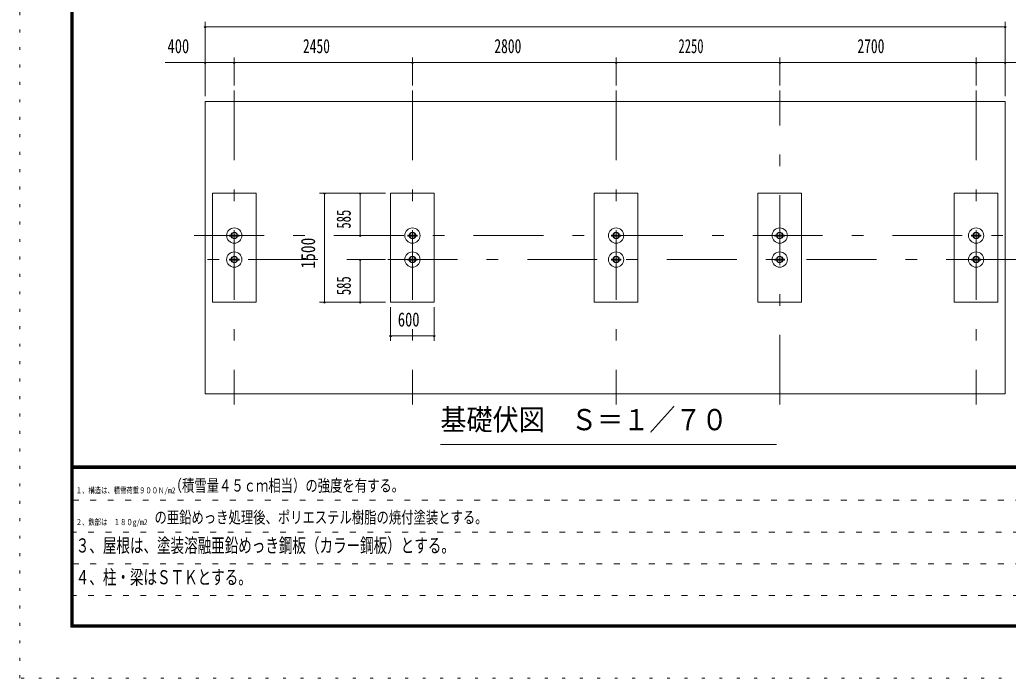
# Model space of a CAD drawing. Units: millimetres, scale not verified, with parts at other scales. Extents: x -32711 to 32716, y -14700 to 14700.
# Drawn here: x -8864 to 4727, y -14700 to -5645 of the extents above; entities that cross this region are included whole.
import ezdxf
from ezdxf.enums import TextEntityAlignment as Align

# ---------------------------------------------------------------- set-up
doc = ezdxf.new("R2010")
doc.units = ezdxf.units.MM
doc.header["$LTSCALE"] = 80
for name, pattern in [('USER1', [3, 1, -2]), ('USER3', [24, 12, -5, 2, -5]), ('USER4', [3, 0.5, -2.5])]:
    doc.linetypes.add(name, pattern=pattern)
doc.layers.add('0-1_0-F1TEXT', color=7, linetype='Continuous')
for name, color, linetype, lineweight in [('0-2_1-07BOLD', 7, 'Continuous', 18), ('0-3_1-27CENTER', 3, 'USER3', 18), ('0-5_1-57DIM', 3, 'Continuous', 18), ('0-C_F-F1PAPER', 5, 'Continuous', 18), ('0-D_F-E_J_ADD', 5, 'USER4', 18)]:
    doc.layers.add(name, color=color, linetype=linetype, lineweight=lineweight)
doc.styles.add('ＭＳ ゴシック', font='')
doc.styles.get('ＭＳ ゴシック').set_extended_font_data('MS Gothic')

msp = doc.modelspace()

# ---------------------------------------------------------------- linework, layer by layer
at = {"layer": '0-2_1-07BOLD'}
for p, q in [((-5979.54, -8605.96), (-5958.62, -8605.96)), ((-5954.37, -8605.96), (-5874.72, -8605.96)), ((-5874.72, -8618.96), (-5954.37, -8618.96)), ((-3529.54, -8618.96), (-3508.62, -8618.96)), ((-3424.72, -8605.96), (-3504.36, -8605.96)), ((-3504.36, -8618.96), (-3424.72, -8618.96)), ((-729.54, -8605.96), (-708.61, -8605.96)), ((-704.36, -8605.96), (-624.72, -8605.96)), ((-624.72, -8618.96), (-704.36, -8618.96)), ((1520.46, -8618.96), (1541.38, -8618.96)), ((1625.28, -8605.96), (1545.63, -8605.96)), ((1545.63, -8618.96), (1625.28, -8618.96)), ((4220.46, -8605.96), (4241.38, -8605.96)), ((4245.64, -8605.96), (4325.28, -8605.96)), ((4325.28, -8618.96), (4245.64, -8618.96)), ((-5958.62, -8935.96), (-5979.54, -8935.96)), ((-5874.72, -8935.96), (-5954.37, -8935.96)), ((-5954.37, -8948.96), (-5874.72, -8948.96)), ((-3529.54, -8935.96), (-3508.62, -8935.96)), ((-3504.36, -8935.96), (-3424.72, -8935.96)), ((-3424.72, -8948.96), (-3504.36, -8948.96)), ((-729.54, -8935.96), (-708.61, -8935.96)), ((-704.36, -8935.96), (-624.72, -8935.96)), ((-624.72, -8948.96), (-704.36, -8948.96)), ((1520.46, -8935.96), (1541.38, -8935.96)), ((1545.63, -8935.96), (1625.28, -8935.96)), ((1625.28, -8948.96), (1545.63, -8948.96)), ((4220.46, -8935.96), (4241.38, -8935.96)), ((4245.63, -8935.96), (4325.28, -8935.96)), ((4325.28, -8948.96), (4245.63, -8948.96))]:
    msp.add_line(p, q, dxfattribs=at)
for points in [[(-6314.54, -6767.46), (4685.46, -6767.46), (4685.46, -10787.46), (-6314.54, -10787.46)], [(-6214.54, -8027.46), (-6214.54, -9527.46), (-5614.54, -9527.46), (-5614.54, -8027.46)], [(-3764.54, -8027.46), (-3764.54, -9527.46), (-3164.54, -9527.46), (-3164.54, -8027.46)], [(-964.54, -8027.46), (-364.54, -8027.46), (-364.54, -9527.46), (-964.54, -9527.46)], [(1285.46, -8027.46), (1285.46, -9527.46), (1885.46, -9527.46), (1885.46, -8027.46)], [(3985.46, -8027.46), (4585.46, -8027.46), (4585.46, -9527.46), (3985.46, -9527.46)]]:
    msp.add_lwpolyline(points, close=True, dxfattribs=at)
for points in [[(-5958.62, -8618.96), (-5979.54, -8618.96), (-5979.54, -8605.96)], [(-5870.47, -8605.96), (-5849.54, -8605.96), (-5849.54, -8618.96), (-5870.47, -8618.96)], [(-3508.62, -8605.96), (-3529.54, -8605.96), (-3529.54, -8618.96)], [(-3420.47, -8618.96), (-3399.54, -8618.96), (-3399.54, -8605.96), (-3420.47, -8605.96)], [(-708.61, -8618.96), (-729.54, -8618.96), (-729.54, -8605.96)], [(-620.47, -8605.96), (-599.54, -8605.96), (-599.54, -8618.96), (-620.47, -8618.96)], [(1541.38, -8605.96), (1520.46, -8605.96), (1520.46, -8618.96)], [(1629.53, -8618.96), (1650.46, -8618.96), (1650.46, -8605.96), (1629.53, -8605.96)], [(4241.38, -8618.96), (4220.46, -8618.96), (4220.46, -8605.96)], [(4329.53, -8605.96), (4350.46, -8605.96), (4350.46, -8618.96), (4329.53, -8618.96)], [(-5979.54, -8935.96), (-5979.54, -8948.96), (-5958.62, -8948.96)], [(-5870.47, -8948.96), (-5849.54, -8948.96), (-5849.54, -8935.96), (-5870.47, -8935.96)], [(-3508.62, -8948.96), (-3529.54, -8948.96), (-3529.54, -8935.96)], [(-3420.47, -8935.96), (-3399.54, -8935.96), (-3399.54, -8948.96), (-3420.47, -8948.96)], [(-708.61, -8948.96), (-729.54, -8948.96), (-729.54, -8935.96)], [(-620.47, -8935.96), (-599.54, -8935.96), (-599.54, -8948.96), (-620.47, -8948.96)], [(1541.38, -8948.96), (1520.46, -8948.96), (1520.46, -8935.96)], [(1629.53, -8935.96), (1650.46, -8935.96), (1650.46, -8948.96), (1629.53, -8948.96)], [(4241.38, -8948.96), (4220.46, -8948.96), (4220.46, -8935.96)], [(4329.53, -8935.96), (4350.46, -8935.96), (4350.46, -8948.96), (4329.53, -8948.96)]]:
    msp.add_lwpolyline(points, dxfattribs=at)
for centre, radius in [((-5914.55, -8612.46), 105), ((-3464.54, -8612.46), 105), ((-664.54, -8612.46), 105), ((1585.46, -8612.46), 105), ((4285.46, -8612.46), 105), ((-5914.55, -8612.46), 44.55), ((-5914.55, -8612.46), 40.35), ((-3464.54, -8612.46), 44.55), ((-3464.54, -8612.46), 40.35), ((-664.54, -8612.46), 44.55), ((-664.54, -8612.46), 40.35), ((1585.46, -8612.46), 44.55), ((1585.46, -8612.46), 40.35), ((4285.46, -8612.46), 44.55), ((4285.46, -8612.46), 40.35), ((-5914.55, -8942.46), 105), ((-5914.55, -8942.46), 44.55), ((-5914.55, -8942.46), 40.35), ((-3464.54, -8942.46), 105), ((-3464.54, -8942.46), 44.55), ((-3464.54, -8942.46), 40.35), ((-664.54, -8942.46), 105), ((-664.54, -8942.46), 44.55), ((-664.54, -8942.46), 40.35), ((1585.46, -8942.46), 105), ((1585.46, -8942.46), 44.55), ((1585.46, -8942.46), 40.35), ((4285.46, -8942.46), 105), ((4285.46, -8942.46), 44.55), ((4285.46, -8942.46), 40.35)]:
    msp.add_circle(centre, radius, dxfattribs=at)
at = {"layer": '0-3_1-27CENTER'}
for p, q in [((-5914.55, -6617.46), (-5914.55, -10937.46)), ((-3464.54, -6617.46), (-3464.54, -10937.46)), ((-664.54, -6617.46), (-664.54, -10937.46)), ((1585.46, -10937.46), (1585.46, -6617.46)), ((4285.46, -6617.46), (4285.46, -10937.46)), ((-6464.54, -8612.46), (4835.45, -8612.46)), ((4835.45, -8942.46), (-6464.54, -8942.46))]:
    msp.add_line(p, q, dxfattribs=at)
at = {"layer": '0-5_1-57DIM'}
for p, q in [((-6314.54, -6697.46), (-6314.54, -5672.46)), ((4685.46, -6697.46), (4685.46, -5672.46)), ((-6300.54, -5742.46), (-6328.54, -5742.46)), ((-6314.54, -5742.46), (4685.46, -5742.46)), ((4699.46, -5742.46), (4671.46, -5742.46)), ((-6314.54, -6232.46), (-6864.04, -6232.46)), ((-6300.54, -6232.46), (-6328.54, -6232.46)), ((-6314.54, -6232.46), (-5914.55, -6232.46)), ((-5900.54, -6232.46), (-5928.54, -6232.46)), ((-5914.55, -6547.46), (-5914.55, -6162.46)), ((-5914.55, -6232.46), (-3464.54, -6232.46)), ((-3450.54, -6232.46), (-3478.54, -6232.46)), ((-3464.54, -6162.46), (-3464.54, -6547.46)), ((-3464.54, -6232.46), (-664.54, -6232.46)), ((-650.54, -6232.46), (-678.54, -6232.46)), ((-664.54, -6162.46), (-664.54, -6547.46)), ((-664.54, -6232.46), (1585.46, -6232.46)), ((1599.46, -6232.46), (1571.46, -6232.46)), ((1585.46, -6547.46), (1585.46, -6162.46)), ((1585.46, -6232.46), (4285.46, -6232.46)), ((4299.46, -6232.46), (4271.46, -6232.46)), ((4285.46, -6162.46), (4285.46, -6547.46)), ((4285.46, -6232.46), (4685.46, -6232.46)), ((4699.46, -6232.46), (4671.46, -6232.46)), ((4685.46, -6232.46), (5234.96, -6232.46)), ((-3834.54, -8027.46), (-4744.54, -8027.46)), ((-4660.54, -8027.46), (-4688.54, -8027.46)), ((-4674.54, -8027.46), (-4674.54, -9527.46)), ((-4170.54, -8027.46), (-4198.54, -8027.46)), ((-4184.54, -8027.46), (-4184.54, -8612.46)), ((-3834.54, -8612.46), (-4254.54, -8612.46)), ((-4170.54, -8612.46), (-4198.54, -8612.46)), ((-4254.54, -8942.46), (-3834.54, -8942.46)), ((-4170.54, -8942.46), (-4198.54, -8942.46)), ((-4184.54, -8942.46), (-4184.54, -9527.46)), ((-3834.54, -9527.46), (-4744.54, -9527.46)), ((-4660.54, -9527.46), (-4688.54, -9527.46)), ((-4170.54, -9527.46), (-4198.54, -9527.46)), ((-3764.54, -9597.46), (-3764.54, -10062.27)), ((-3164.54, -10062.27), (-3164.54, -9597.46)), ((-3750.54, -9992.27), (-3778.54, -9992.27)), ((-3764.54, -9992.27), (-3164.54, -9992.27)), ((-3150.54, -9992.27), (-3178.54, -9992.27)), ((-3080.68, -11487.46), (1539.32, -11487.46))]:
    msp.add_line(p, q, dxfattribs=at)
for centre in [(-6314.54, -5742.46), (4685.46, -5742.46), (-6314.54, -6232.46), (-5914.54, -6232.46), (-3464.54, -6232.46), (-664.54, -6232.46), (1585.46, -6232.46), (4285.46, -6232.46), (4685.46, -6232.46), (-4674.54, -8027.46), (-4184.54, -8027.46), (-4184.54, -8612.46), (-4184.54, -8942.46), (-4674.54, -9527.46), (-4184.54, -9527.46), (-3764.54, -9992.27), (-3164.54, -9992.27)]:
    msp.add_arc(centre, 14, 180, 0, dxfattribs=at)
at = {"layer": '0-C_F-F1PAPER'}
for p, q in [((31981, -11781), (-8129, -11781)), ((-8129, -11784.5), (31981, -11784.5)), ((31981, -11788), (-8129, -11788)), ((-8129, -11791.5), (31981, -11791.5)), ((31981, -11795), (-8129, -11795)), ((-8129, -11798.5), (31981, -11798.5)), ((31981, -11802), (-8129, -11802)), ((-8129, -11805.5), (31981, -11805.5)), ((31981, -11809), (-8129, -11809)), ((-8129, -11812.5), (31981, -11812.5)), ((31981, -11816), (-8129, -11816))]:
    msp.add_line(p, q, dxfattribs=at)
at = {"layer": '0-C_F-F1PAPER', "color": 6, "linetype": 'USER1'}
for p, q in [((17386, -12252.8), (-8164, -12252.8)), ((-8164, -12689.6), (17386.01, -12689.6)), ((17386.01, -13126.4), (-8164, -13126.4)), ((-8164, -13563.2), (13874.81, -13563.2))]:
    msp.add_line(p, q, dxfattribs=at)
at = {"layer": '0-C_F-F1PAPER'}
for points in [[(32016, -14000), (32016, 14140), (-8164, 14140), (-8164, -14000)], [(32012.5, -13996.5), (32012.5, 14136.5), (-8160.5, 14136.5), (-8160.5, -13996.5)], [(32009, -13993), (-8157, -13993), (-8157, 14133), (32009, 14133)], [(32005.5, -13989.5), (32005.5, 14129.5), (-8153.5, 14129.5), (-8153.5, -13989.5)], [(32002, -13986), (-8150, -13986), (-8150, 14126), (32002, 14126)], [(31998.5, -13982.5), (31998.5, 14122.5), (-8146.5, 14122.5), (-8146.5, -13982.5)], [(31995, -13979), (-8143, -13979), (-8143, 14119), (31995, 14119)], [(31991.5, -13975.5), (31991.5, 14115.5), (-8139.5, 14115.5), (-8139.5, -13975.5)], [(31988, -13972), (31988, 14112), (-8136, 14112), (-8136, -13972)], [(31984.5, -13968.5), (31984.5, 14108.5), (-8132.5, 14108.5), (-8132.5, -13968.5)], [(31981, -13965), (-8129, -13965), (-8129, 14105), (31981, 14105)]]:
    msp.add_lwpolyline(points, close=True, dxfattribs=at)
at = {"layer": '0-D_F-E_J_ADD'}
msp.add_lwpolyline([(32716, -14700), (-8864, -14700), (-8864, 14700), (32716, 14700)], close=True, dxfattribs=at)

# ---------------------------------------------------------------- texts
at = {"layer": '0-1_0-F1TEXT', "style": 'ＭＳ ゴシック'}
for s, height, width, p in [('（積雪量４５ｃｍ相当）の強度を有する。', 165.8, 0.75, (-6802.57, -12182.8)), ('１、構造は、積雪荷重９００Ｎ/m2', 82.88, 0.75, (-8094, -12182.8)), ('２、鉄部は\u3000１８０g/m2', 82.88, 0.75, (-8094, -12619.6)), ('\u3000の亜鉛めっき処理後、ポリエステル樹脂の焼付塗装とする。', 165.8, 0.75, (-7181.23, -12619.6)), ('３、屋根は、塗装溶融亜鉛めっき鋼板（カラー鋼板）とする。', 195, 0.7, (-8094, -13029.8)), ('４、柱・梁はＳＴＫとする。', 195, 0.7, (-8094, -13466.6))]:
    msp.add_text(s, height=height, dxfattribs=dict(at, width=width)).set_placement(p, align=Align.BOTTOM_LEFT)
at = {"layer": '0-5_1-57DIM', "color": 7, "style": 'ＭＳ ゴシック'}
for s, height, width, p in [('400', 195, 0.75, (-6832.52, -6162.46)), ('2450', 195, 0.7, (-4970.53, -6162.46)), ('2800', 195, 0.7, (-2338.44, -6162.46)), ('2250', 195, 0.65, (193.44, -6162.46)), ('2700', 195, 0.7, (2653.58, -6162.46)), ('600', 195, 0.75, (-3665.63, -9922.27)), ('基礎伏図\u3000Ｓ＝１／７０', 292.5, 0.9, (-3080.68, -11377.55))]:
    msp.add_text(s, height=height, dxfattribs=dict(at, width=width)).set_placement(p, align=Align.BOTTOM_LEFT)
for s, width, p in [('585', 0.65, (-4254.54, -8516.61)), ('1500', 0.8, (-4744.54, -9065.89)), ('585', 0.65, (-4254.54, -9431.61))]:
    msp.add_text(s, height=195, rotation=90, dxfattribs=dict(at, width=width)).set_placement(p, align=Align.BOTTOM_LEFT)

doc.saveas('drawing.dxf')
